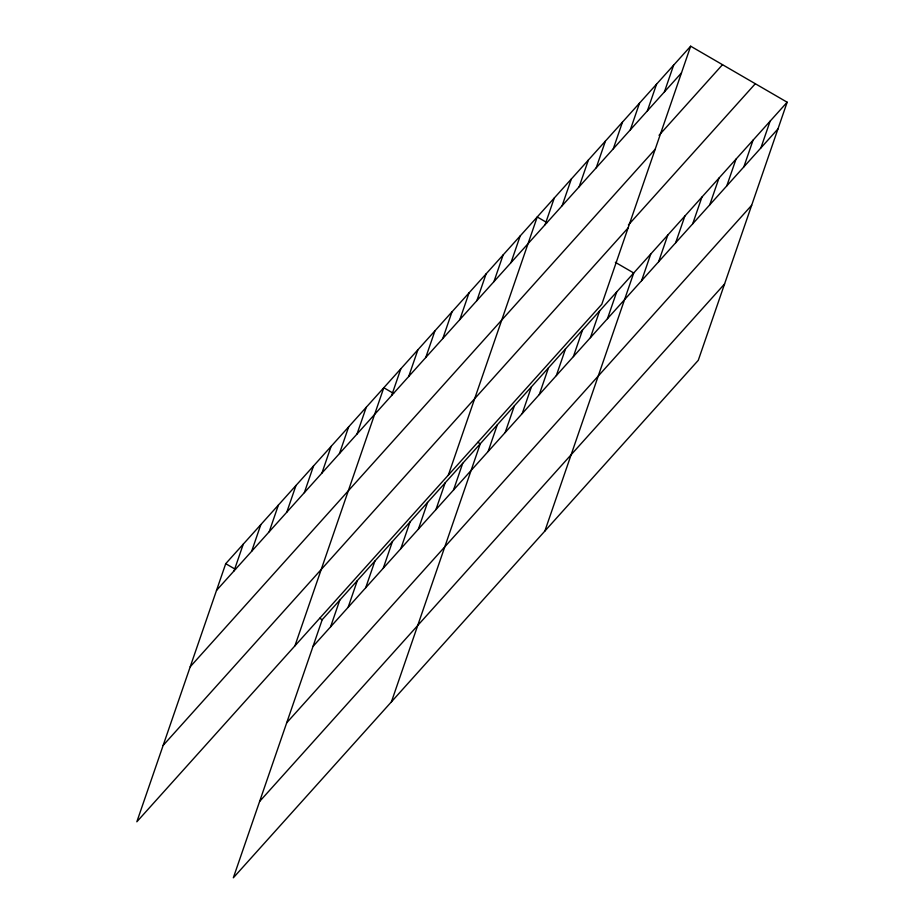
<?xml version="1.0" encoding="UTF-8"?>
<svg xmlns="http://www.w3.org/2000/svg" width="924" height="924" viewBox="0 0 924 924"><rect width="100%" height="100%" fill="white"/><g stroke="black" fill="none" stroke-linecap="round" stroke-linejoin="round"><path stroke-width="1.39" d="M690.667 46.2L225.722 563.686L136.844 821.783L601.801 304.296L690.667 46.2L787.156 102.218L698.278 360.314L233.333 877.8L322.199 619.704L787.156 102.218M234.084 570.859L243.278 544.132M251.651 551.305L260.845 524.589M269.207 531.75L278.413 505.035M286.775 512.208L295.98 485.493M304.343 492.654L313.536 465.939M321.91 473.111L331.104 446.384M339.466 453.557L348.671 426.842M357.034 434.003L366.239 407.288M294.929 645.841L383.795 387.745L393.601 393.428M391.649 395.484L400.843 368.768M408.697 376.507L417.902 349.792M330.573 626.865L339.766 600.15M425.745 357.53L434.95 330.815M348.129 607.311L357.334 580.595M442.792 338.554L451.998 311.838M365.696 587.768L374.901 561.053M459.84 319.589L469.046 292.873M383.264 568.214L392.457 541.499M476.888 300.612L486.093 273.897M400.831 548.671L410.025 521.956M493.936 281.635L503.141 254.92M418.399 529.117L427.593 502.402M510.984 262.659L520.189 235.943M435.955 509.563L445.16 482.848M448.359 475.075L537.237 216.967L547.031 222.661M453.522 490.02L462.716 463.305M545.079 224.717L554.284 198.002M391.418 701.859L480.284 443.751L477.835 442.33M562.127 205.74L571.332 179.025M579.175 186.763L588.38 160.048M488.138 451.489L497.331 424.774M505.185 432.524L514.379 405.809M596.223 167.787L605.428 141.072M613.282 148.81L622.476 122.095M522.233 413.548L531.427 386.833M630.33 129.834L639.524 103.118M539.281 394.571L548.475 367.856M556.329 375.594L565.523 348.879M647.378 110.868L656.571 84.153M664.425 91.892L673.619 65.177M573.377 356.618L582.57 329.903M590.424 337.653L599.618 310.938M607.472 318.676L616.678 291.961M544.848 531.081L633.725 272.984L615.349 262.324M641.568 280.723L650.773 254.008M658.616 261.746L667.821 235.031M675.663 242.769L684.869 216.054M692.711 223.804L701.917 197.089M709.759 204.828L718.964 178.113M726.807 185.851L736.012 159.136M743.855 166.874L753.06 140.159M760.902 147.898L770.108 121.183M216.516 590.401L681.473 72.915M659.055 135.308L722.51 64.68M190.228 666.758L655.174 149.272M628.401 224.982L755.312 83.726M163.132 745.425L628.089 227.939M313.005 646.419L777.95 128.933M286.717 722.776L751.662 205.29M259.621 801.443L724.578 283.957M225.722 563.686L235.516 569.38M319.75 618.283L322.199 619.704"/></g></svg>
